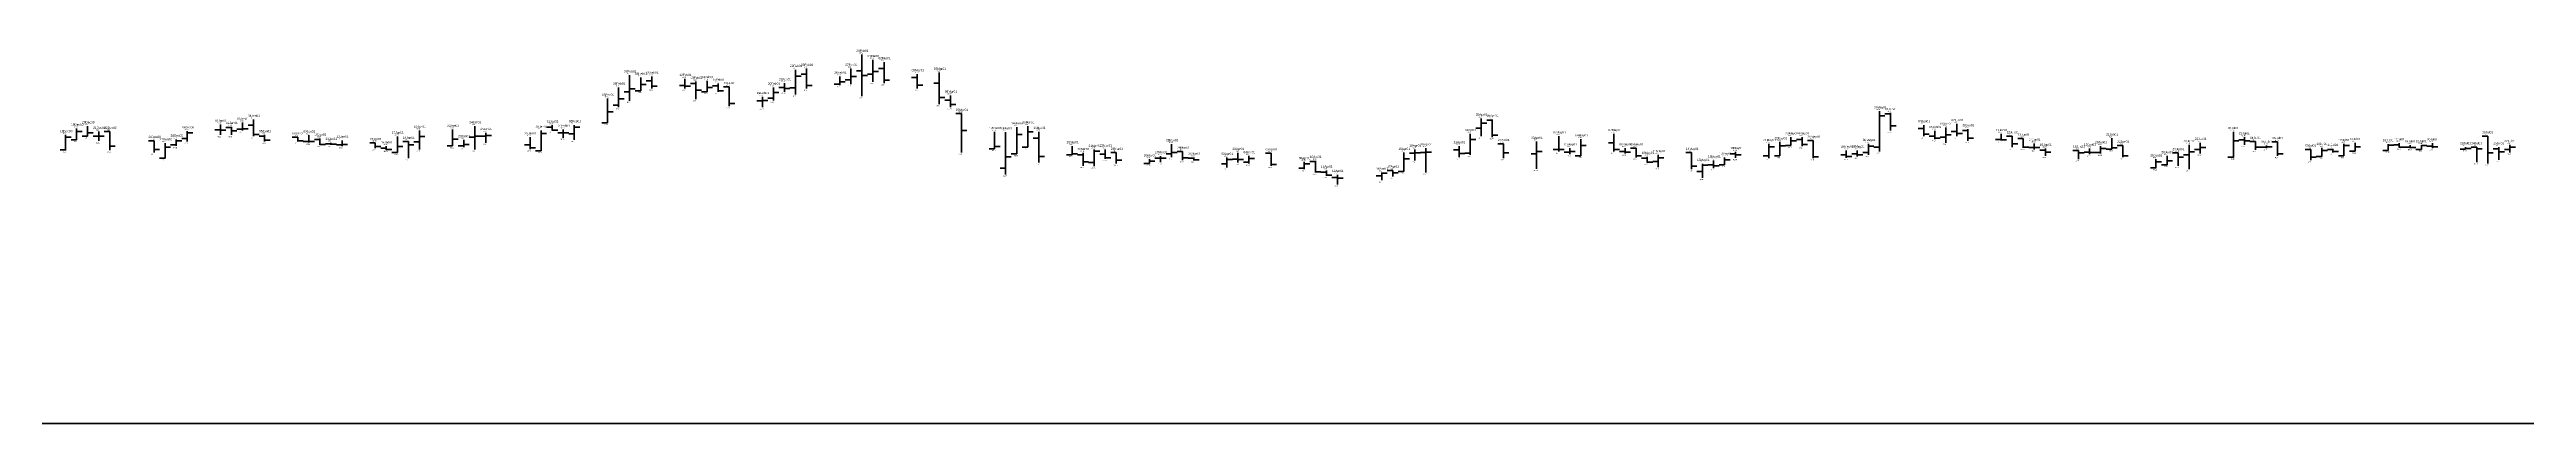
# Model space of a CAD drawing. Header units: inches. Extents: x 0 to 30000, y -20 to 2443.
# Drawn here: x 9703.6 to 9927.5, y 0 to 33.8 of the extents above; entities that cross this region are included whole.
import ezdxf

# ---------------------------------------------------------------- set-up
doc = ezdxf.new("R2010")
doc.units = ezdxf.units.IN
doc.header["$MEASUREMENT"] = 0
for name, color, linetype in [('axis', 7, 'Continuous'), ('DATE', 7, 'Continuous'), ('Graph', 7, 'Continuous'), ('Rate', 7, 'Continuous')]:
    doc.layers.add(name, color=color, linetype=linetype)
doc.styles.get("Standard").update_dxf_attribs({"font": 'arial.ttf'})

msp = doc.modelspace()

# ---------------------------------------------------------------- linework, layer by layer
at = {"layer": 'axis', "color": 7, "lineweight": 35}
msp.add_line((0, 0), (30000, 0), dxfattribs=at)
at = {"layer": 'Graph', "color": 3, "lineweight": 35}
for p, q in [((9756, 31.5), (9756, 29.2)), ((9771, 32), (9771, 29.75)), ((9771, 31.415), (9771.5, 31.415)), ((9775, 31.39), (9775, 30.6)), ((9776, 32.1), (9776, 30.7)), ((9776, 31.375), (9776.5, 31.375)), ((9778, 31.6), (9777.5, 31.6)), ((9778, 32.89), (9778, 30.91)), ((9778, 31.845), (9778.5, 31.845)), ((9754, 29.39), (9754, 27.2)), ((9755, 30.4), (9755, 28.6)), ((9755, 29.355), (9755.5, 29.355)), ((9756, 30), (9755.5, 30)), ((9756, 30.27), (9756.5, 30.27)), ((9757, 30.105), (9756.5, 30.105)), ((9757, 31.3), (9757, 30.105)), ((9757, 30.68), (9757.5, 30.68)), ((9763, 30.005), (9762.5, 30.005)), ((9763, 30.99), (9763, 30.005)), ((9763, 30.38), (9763.5, 30.38)), ((9768, 29.2), (9767.5, 29.2)), ((9768, 29.55), (9768, 28.62)), ((9768, 29.23), (9768.5, 29.23)), ((9769, 29.425), (9768.5, 29.425)), ((9769, 30.4), (9769, 29.21)), ((9769, 29.93), (9769.5, 29.93)), ((9771, 30.37), (9770.5, 30.37)), ((9775, 30.69), (9774.5, 30.69)), ((9775, 30.92), (9775.5, 30.92)), ((9776, 31.1), (9775.5, 31.1)), ((9707, 26.9), (9707, 26)), ((9721, 27.225), (9721, 26.5)), ((9742, 26.9), (9742, 24.8)), ((9751, 27), (9751, 25.65)), ((9754, 27.2), (9753.5, 27.2)), ((9754, 28.2), (9754.5, 28.2)), ((9755, 28.8), (9754.5, 28.8)), ((9792, 26.9), (9792, 25)), ((9833, 27.6), (9833, 26)), ((9833, 27.18), (9833.5, 27.18)), ((9869, 28.245), (9869, 24.6)), ((9869, 27.825), (9869.5, 27.825)), ((9705, 24.75), (9704.5, 24.75)), ((9705, 26.1), (9705, 24.7)), ((9705, 25.905), (9705.5, 25.905)), ((9706, 25.65), (9705.5, 25.65)), ((9706, 26.69), (9706, 25.65)), ((9706, 26.425), (9706.5, 26.425)), ((9707, 26), (9706.5, 26)), ((9707, 26.29), (9707.5, 26.29)), ((9714, 25.35), (9714, 24)), ((9714, 24.99), (9714.5, 24.99)), ((9715, 25.2), (9714.5, 25.2)), ((9715, 25.7), (9715, 25.105)), ((9715, 25.555), (9715.5, 25.555)), ((9716, 25.785), (9715.5, 25.785)), ((9716, 26.44), (9716, 25.505)), ((9716, 26.295), (9716.5, 26.295)), ((9721, 26.61), (9720.5, 26.61)), ((9721, 26.655), (9721.5, 26.655)), ((9730, 25.2), (9729.5, 25.2)), ((9730, 25.6), (9730, 25.1)), ((9730, 25.225), (9730.5, 25.225)), ((9735, 25.97), (9735, 24.51)), ((9735, 25.07), (9735.5, 25.07)), ((9737, 25.49), (9736.5, 25.49)), ((9737, 26.495), (9737, 24.8)), ((9737, 25.975), (9737.5, 25.975)), ((9740, 25.105), (9739.5, 25.105)), ((9740, 26.595), (9740, 25.105)), ((9740, 25.725), (9740.5, 25.725)), ((9741, 25.11), (9740.5, 25.11)), ((9741, 25.65), (9741, 25)), ((9741, 25.24), (9741.5, 25.24)), ((9742, 25.9), (9741.5, 25.9)), ((9742, 26.005), (9742.5, 26.005)), ((9743, 26), (9742.5, 26)), ((9743, 26.295), (9743, 25.4)), ((9743, 26.045), (9743.5, 26.045)), ((9748, 24.66), (9747.5, 24.66)), ((9748, 26.5), (9748, 24.66)), ((9748, 26.22), (9748.5, 26.22)), ((9751, 26.2), (9750.5, 26.2)), ((9751, 26.815), (9751.5, 26.815)), ((9789, 24.855), (9788.5, 24.855)), ((9789, 26.38), (9789, 24.855)), ((9789, 25.045), (9789.5, 25.045)), ((9790, 26.35), (9790, 22.535)), ((9791, 26.8), (9791, 24.38)), ((9791, 26.13), (9791.5, 26.13)), ((9792, 25), (9791.5, 25)), ((9792, 26.395), (9792.5, 26.395)), ((9796, 25.1), (9796, 24.3)), ((9798, 24.775), (9798, 23.265)), ((9798, 24.645), (9798.5, 24.645)), ((9805, 25.28), (9805, 24.1)), ((9827, 24.795), (9827, 23.8)), ((9828, 24.9), (9828, 22.71)), ((9832, 26.2), (9832, 24.3)), ((9832, 25.695), (9832.5, 25.695)), ((9833, 26.73), (9832.5, 26.73)), ((9838, 25.5), (9838, 23.03)), ((9840, 24.8), (9839.5, 24.8)), ((9840, 25.99), (9840, 24.6)), ((9840, 24.8), (9840.5, 24.8)), ((9841, 24.9), (9841, 24.365)), ((9842, 25.715), (9842, 24.225)), ((9842, 25.14), (9842.5, 25.14)), ((9859, 25.295), (9859, 24)), ((9859, 25.03), (9859.5, 25.03)), ((9860, 25.465), (9860, 24.2)), ((9860, 25.11), (9860.5, 25.11)), ((9861, 25.145), (9860.5, 25.145)), ((9861, 25.9), (9861, 25.14)), ((9861, 25.56), (9861.5, 25.56)), ((9868, 25.3), (9868, 24.3)), ((9868, 25.09), (9868.5, 25.09)), ((9869, 25), (9868.5, 25)), ((9875, 25.9), (9874.5, 25.9)), ((9875, 26.77), (9875, 25.4)), ((9875, 26.125), (9875.5, 26.125)), ((9889, 25.095), (9889, 24.41)), ((9889, 24.865), (9889.5, 24.865)), ((9890, 24.83), (9889.5, 24.83)), ((9890, 25.8), (9890, 24.83)), ((9890, 24.945), (9890.5, 24.945)), ((9897, 25.205), (9897, 23)), ((9898, 24.78), (9897.5, 24.78)), ((9898, 25.4), (9898, 24.435)), ((9898, 24.98), (9898.5, 24.98)), ((9901, 26.38), (9901, 24.075)), ((9901, 25.575), (9901.5, 25.575)), ((9904, 25), (9903.5, 25)), ((9904, 25.145), (9904, 24.9)), ((9904, 25.025), (9904.5, 25.025)), ((9909, 24.945), (9909, 24.16)), ((9909, 24.685), (9909.5, 24.685)), ((9911, 25.29), (9911, 24.2)), ((9911, 25.155), (9911.5, 25.155)), ((9912, 25.385), (9912, 24.62)), ((9912, 25.03), (9912.5, 25.03)), ((9915, 24.71), (9914.5, 24.71)), ((9915, 25.275), (9915, 24.71)), ((9915, 25.18), (9915.5, 25.18)), ((9918, 24.8), (9917.5, 24.8)), ((9918, 25.19), (9918, 24.8)), ((9918, 25.135), (9918.5, 25.135)), ((9922, 24.81), (9921.5, 24.81)), ((9922, 25), (9922, 24.81)), ((9922, 24.865), (9922.5, 24.865)), ((9926, 24.8), (9925.5, 24.8)), ((9926, 25.2), (9926, 24.525)), ((9926, 24.99), (9926.5, 24.99)), ((9714, 24), (9713.5, 24)), ((9735, 24.51), (9734.5, 24.51)), ((9790, 23.1), (9789.5, 23.1)), ((9790, 24.13), (9790.5, 24.13)), ((9791, 24.38), (9790.5, 24.38)), ((9796, 24.3), (9795.5, 24.3)), ((9796, 24.39), (9796.5, 24.39)), ((9798, 23.6), (9797.5, 23.6)), ((9803, 23.515), (9802.5, 23.515)), ((9803, 23.9), (9803, 23.515)), ((9803, 23.735), (9803.5, 23.735)), ((9804, 23.99), (9803.5, 23.99)), ((9804, 24.185), (9804, 23.64)), ((9804, 23.995), (9804.5, 23.995)), ((9805, 24.4), (9804.5, 24.4)), ((9805, 24.505), (9805.5, 24.505)), ((9810, 23.5), (9809.5, 23.5)), ((9810, 24.05), (9810, 23.155)), ((9810, 23.89), (9810.5, 23.89)), ((9812, 23.65), (9811.5, 23.65)), ((9812, 24.2), (9812, 23.51)), ((9812, 23.98), (9812.5, 23.98)), ((9817, 23.1), (9816.5, 23.1)), ((9817, 23.66), (9817, 23.01)), ((9817, 23.49), (9817.5, 23.49)), ((9824, 22.395), (9823.5, 22.395)), ((9824, 22.7), (9824, 22)), ((9824, 22.64), (9824.5, 22.64)), ((9826, 22.8), (9825.5, 22.8)), ((9826, 24.5), (9826, 22.795)), ((9826, 23.945), (9826.5, 23.945)), ((9827, 24.45), (9826.5, 24.45)), ((9827, 24.47), (9827.5, 24.47)), ((9828, 24.5), (9827.5, 24.5)), ((9828, 24.535), (9828.5, 24.535)), ((9832, 24.45), (9831.5, 24.45)), ((9838, 24.4), (9837.5, 24.4)), ((9838, 24.6), (9838.5, 24.6)), ((9841, 24.55), (9840.5, 24.55)), ((9841, 24.595), (9841.5, 24.595)), ((9842, 24.225), (9841.5, 24.225)), ((9849, 23.695), (9848.5, 23.695)), ((9849, 24.3), (9849, 23.2)), ((9849, 24.045), (9849.5, 24.045)), ((9853, 22.8), (9852.5, 22.8)), ((9853, 23.5), (9853, 22.215)), ((9853, 23.355), (9853.5, 23.355)), ((9855, 23.4), (9854.5, 23.4)), ((9855, 24.06), (9855, 23.4)), ((9855, 23.86), (9855.5, 23.86)), ((9859, 24.2), (9858.5, 24.2)), ((9860, 24.2), (9859.5, 24.2)), ((9868, 24.5), (9867.5, 24.5)), ((9889, 24.5), (9888.5, 24.5)), ((9894, 23.115), (9893.5, 23.115)), ((9894, 23.9), (9894, 23.11)), ((9894, 23.665), (9894.5, 23.665)), ((9895, 23.41), (9894.5, 23.41)), ((9895, 24.2), (9895, 23.41)), ((9895, 23.77), (9895.5, 23.77)), ((9897, 24.3), (9896.5, 24.3)), ((9897, 24.58), (9897.5, 24.58)), ((9901, 24.1), (9900.5, 24.1)), ((9909, 24.16), (9908.5, 24.16)), ((9911, 24.2), (9910.5, 24.2)), ((9912, 24.62), (9911.5, 24.62))]:
    msp.add_line(p, q, dxfattribs=at)
at = {"layer": 'Graph', "color": 1, "lineweight": 35}
for p, q in [((9758, 31.39), (9758, 30.315)), ((9772, 31.6), (9771.5, 31.6)), ((9772, 32.1), (9772, 30.3)), ((9777, 31.89), (9776.5, 31.89)), ((9777, 33.37), (9777, 29.61)), ((9777, 31.48), (9777.5, 31.48)), ((9779, 32.1), (9778.5, 32.1)), ((9779, 32.7), (9779, 30.8)), ((9782, 31.61), (9782, 30.3)), ((9784, 31.74), (9784, 28.9)), ((9758, 31), (9757.5, 31)), ((9758, 30.515), (9758.5, 30.515)), ((9761, 30.58), (9760.5, 30.58)), ((9761, 31.19), (9761, 30.31)), ((9761, 30.5), (9761.5, 30.5)), ((9762, 30.75), (9761.5, 30.75)), ((9762, 30.925), (9762, 29.35)), ((9762, 30.165), (9762.5, 30.165)), ((9764, 30.54), (9763.5, 30.54)), ((9764, 30.75), (9764, 30)), ((9764, 30.09), (9764.5, 30.09)), ((9765, 30.45), (9764.5, 30.45)), ((9765, 30.45), (9765, 28.7)), ((9770, 30.4), (9769.5, 30.4)), ((9770, 30.8), (9770, 30.015)), ((9770, 30.305), (9770.5, 30.305)), ((9772, 30.56), (9772.5, 30.56)), ((9779, 31.045), (9779.5, 31.045)), ((9782, 31.3), (9781.5, 31.3)), ((9782, 30.615), (9782.5, 30.615)), ((9784, 30.8), (9783.5, 30.8)), ((9784, 29.495), (9784.5, 29.495)), ((9785, 29.25), (9784.5, 29.25)), ((9785, 29.685), (9785, 28.62)), ((9719, 27.04), (9719, 26.1)), ((9722, 27), (9721.5, 27)), ((9722, 27.5), (9722, 26)), ((9749, 26.975), (9749, 26.5)), ((9765, 28.955), (9765.5, 28.955)), ((9785, 28.85), (9785.5, 28.85)), ((9786, 28.03), (9785.5, 28.03)), ((9786, 28.03), (9786, 24.51)), ((9834, 27.45), (9833.5, 27.45)), ((9834, 27.5), (9834, 25.89)), ((9870, 28), (9869.5, 28)), ((9870, 28.1), (9870, 26.51)), ((9870, 26.94), (9870.5, 26.94)), ((9873, 27), (9873, 26)), ((9876, 27.1), (9876, 26)), ((9708, 26.005), (9707.5, 26.005)), ((9708, 26.4), (9708, 25.555)), ((9708, 25.995), (9708.5, 25.995)), ((9709, 26.4), (9708.5, 26.4)), ((9709, 26.4), (9709, 24.72)), ((9709, 25.09), (9709.5, 25.09)), ((9713, 25.575), (9712.5, 25.575)), ((9713, 25.575), (9713, 24.5)), ((9713, 24.775), (9713.5, 24.775)), ((9719, 26.55), (9718.5, 26.55)), ((9719, 26.525), (9719.5, 26.525)), ((9720, 26.78), (9719.5, 26.78)), ((9720, 26.84), (9720, 26.1)), ((9720, 26.465), (9720.5, 26.465)), ((9722, 26.15), (9722.5, 26.15)), ((9723, 26), (9722.5, 26)), ((9723, 26.1), (9723, 25.515)), ((9723, 25.635), (9723.5, 25.635)), ((9726, 25.89), (9725.5, 25.89)), ((9726, 25.9), (9726, 25.5)), ((9726, 25.58), (9726.5, 25.58)), ((9727, 25.5), (9726.5, 25.5)), ((9727, 26.07), (9727, 25.405)), ((9727, 25.495), (9727.5, 25.495)), ((9728, 25.7), (9727.5, 25.7)), ((9728, 25.795), (9728, 25.2)), ((9728, 25.25), (9728.5, 25.25)), ((9729, 25.3), (9728.5, 25.3)), ((9729, 25.4), (9729, 25.21)), ((9729, 25.265), (9729.5, 25.265)), ((9733, 25.38), (9732.5, 25.38)), ((9733, 25.38), (9733, 24.9)), ((9733, 25.055), (9733.5, 25.055)), ((9734, 24.9), (9733.5, 24.9)), ((9734, 25.085), (9734, 24.765)), ((9734, 24.795), (9734.5, 24.795)), ((9736, 25.5), (9735.5, 25.5)), ((9736, 25.5), (9736, 24)), ((9736, 25.215), (9736.5, 25.215)), ((9747, 25.2), (9746.5, 25.2)), ((9747, 25.9), (9747, 24.805)), ((9747, 24.925), (9747.5, 24.925)), ((9749, 26.8), (9748.5, 26.8)), ((9749, 26.52), (9749.5, 26.52)), ((9750, 26.3), (9749.5, 26.3)), ((9750, 26.59), (9750, 25.855)), ((9750, 26.28), (9750.5, 26.28)), ((9786, 26.495), (9786.5, 26.495)), ((9793, 25.81), (9792.5, 25.81)), ((9793, 26.395), (9793, 23.61)), ((9799, 24.8), (9799, 23.94)), ((9831, 24.745), (9830.5, 24.745)), ((9831, 25.1), (9831, 24.1)), ((9834, 26.085), (9834.5, 26.085)), ((9835, 25.3), (9834.5, 25.3)), ((9835, 25.3), (9835, 24.005)), ((9845, 25.4), (9844.5, 25.4)), ((9845, 26.2), (9845, 24.6)), ((9845, 24.78), (9845.5, 24.78)), ((9846, 24.9), (9846, 24.41)), ((9847, 24.9), (9846.5, 24.9)), ((9847, 24.9), (9847, 24.05)), ((9862, 25.7), (9861.5, 25.7)), ((9862, 25.9), (9862, 25.1)), ((9862, 25.24), (9862.5, 25.24)), ((9863, 25.595), (9862.5, 25.595)), ((9863, 25.595), (9863, 24.005)), ((9866, 24.695), (9866, 24.03)), ((9867, 24.7), (9867, 24.15)), ((9873, 26.7), (9872.5, 26.7)), ((9873, 26.175), (9873.5, 26.175)), ((9874, 26), (9873.5, 26)), ((9874, 26.475), (9874, 25.71)), ((9874, 25.815), (9874.5, 25.815)), ((9876, 26.4), (9875.5, 26.4)), ((9876, 26.24), (9876.5, 26.24)), ((9877, 26.5), (9876.5, 26.5)), ((9877, 26.635), (9877, 25.56)), ((9877, 25.815), (9877.5, 25.815)), ((9880, 25.7), (9879.5, 25.7)), ((9880, 26.2), (9880, 25.6)), ((9880, 25.65), (9880.5, 25.65)), ((9881, 26), (9880.5, 26)), ((9881, 26), (9881, 25)), ((9881, 25.29), (9881.5, 25.29)), ((9882, 25.775), (9881.5, 25.775)), ((9882, 25.775), (9882, 24.93)), ((9882, 25.01), (9882.5, 25.01)), ((9883, 24.965), (9882.5, 24.965)), ((9883, 25.34), (9883, 24.8)), ((9883, 24.955), (9883.5, 24.955)), ((9884, 24.715), (9883.5, 24.715)), ((9884, 24.865), (9884, 24.205)), ((9887, 24.69), (9886.5, 24.69)), ((9887, 24.7), (9887, 23.9)), ((9888, 24.89), (9888, 24.355)), ((9891, 25.15), (9890.5, 25.15)), ((9891, 25.15), (9891, 24.1)), ((9902, 25.67), (9901.5, 25.67)), ((9902, 25.89), (9902, 25.2)), ((9902, 25.58), (9902.5, 25.58)), ((9903, 25.5), (9902.5, 25.5)), ((9903, 25.5), (9903, 24.75)), ((9903, 24.995), (9903.5, 24.995)), ((9905, 25.475), (9904.5, 25.475)), ((9905, 25.475), (9905, 24.2)), ((9908, 24.8), (9907.5, 24.8)), ((9908, 24.8), (9908, 23.81)), ((9910, 24.8), (9909.5, 24.8)), ((9910, 24.85), (9910, 24.5)), ((9916, 25.2), (9915.5, 25.2)), ((9916, 25.35), (9916, 24.97)), ((9916, 25), (9916.5, 25)), ((9917, 25), (9916.5, 25)), ((9917, 25.175), (9917, 24.92)), ((9917, 24.98), (9917.5, 24.98)), ((9919, 25.1), (9918.5, 25.1)), ((9919, 25.35), (9919, 24.9)), ((9919, 25.03), (9919.5, 25.03)), ((9923, 25), (9922.5, 25)), ((9923, 25), (9923, 23.63)), ((9923, 24.845), (9923.5, 24.845)), ((9924, 26), (9923.5, 26)), ((9924, 26), (9924, 23.51)), ((9925, 24.85), (9924.5, 24.85)), ((9925, 25), (9925, 23.85)), ((9793, 24.15), (9793.5, 24.15)), ((9797, 24.3), (9796.5, 24.3)), ((9797, 24.48), (9797, 23.3)), ((9797, 23.66), (9797.5, 23.66)), ((9799, 24.355), (9798.5, 24.355)), ((9799, 24.02), (9799.5, 24.02)), ((9800, 24.5), (9799.5, 24.5)), ((9800, 24.5), (9800, 23.525)), ((9800, 23.815), (9800.5, 23.815)), ((9806, 24.59), (9805.5, 24.59)), ((9806, 24.6), (9806, 23.815)), ((9806, 24.025), (9806.5, 24.025)), ((9807, 23.995), (9806.5, 23.995)), ((9807, 24.06), (9807, 23.8)), ((9807, 23.855), (9807.5, 23.855)), ((9811, 23.9), (9810.5, 23.9)), ((9811, 24.49), (9811, 23.615)), ((9811, 23.88), (9811.5, 23.88)), ((9814, 24.445), (9813.5, 24.445)), ((9814, 24.45), (9814, 23.3)), ((9814, 23.43), (9814.5, 23.43)), ((9818, 23.69), (9817.5, 23.69)), ((9818, 23.775), (9818, 22.71)), ((9818, 22.755), (9818.5, 22.755)), ((9819, 22.75), (9818.5, 22.75)), ((9819, 22.9), (9819, 22.4)), ((9819, 22.45), (9819.5, 22.45)), ((9820, 22.5), (9820, 21.61)), ((9825, 22.89), (9824.5, 22.89)), ((9825, 22.9), (9825, 22.35)), ((9825, 22.685), (9825.5, 22.685)), ((9831, 24.435), (9831.5, 24.435)), ((9835, 24.47), (9835.5, 24.47)), ((9846, 24.6), (9845.5, 24.6)), ((9846, 24.54), (9846.5, 24.54)), ((9847, 24.21), (9847.5, 24.21)), ((9848, 24), (9847.5, 24)), ((9848, 24.135), (9848, 23.6)), ((9848, 23.65), (9848.5, 23.65)), ((9852, 24.5), (9851.5, 24.5)), ((9852, 24.5), (9852, 23.01)), ((9852, 23.285), (9852.5, 23.285)), ((9854, 23.4), (9853.5, 23.4)), ((9854, 23.8), (9854, 23.1)), ((9854, 23.295), (9854.5, 23.295)), ((9856, 24.4), (9855.5, 24.4)), ((9856, 24.57), (9856, 24.02)), ((9856, 24.305), (9856.5, 24.305)), ((9863, 24.13), (9863.5, 24.13)), ((9866, 24.3), (9865.5, 24.3)), ((9866, 24.165), (9866.5, 24.165)), ((9867, 24.4), (9866.5, 24.4)), ((9867, 24.29), (9867.5, 24.29)), ((9884, 24.54), (9884.5, 24.54)), ((9887, 24.495), (9887.5, 24.495)), ((9888, 24.55), (9887.5, 24.55)), ((9888, 24.52), (9888.5, 24.52)), ((9891, 24.215), (9891.5, 24.215)), ((9896, 24.475), (9895.5, 24.475)), ((9896, 24.475), (9896, 23.315)), ((9896, 24.09), (9896.5, 24.09)), ((9905, 24.405), (9905.5, 24.405)), ((9908, 24.1), (9908.5, 24.1)), ((9910, 24.6), (9910.5, 24.6)), ((9924, 24.48), (9924.5, 24.48)), ((9925, 24.575), (9925.5, 24.575)), ((9820, 22.25), (9819.5, 22.25)), ((9820, 22.205), (9820.5, 22.205))]:
    msp.add_line(p, q, dxfattribs=at)

# ---------------------------------------------------------------- texts
at = {"layer": 'DATE'}
for s, p in [('28Feb01', (9776.5, 33.62)), ('07Feb01', (9755.5, 31.75)), ('08Feb01', (9756.5, 31.55)), ('09Feb01', (9757.5, 31.64)), ('12Feb01', (9760.5, 31.44)), ('13Feb01', (9761.5, 31.175)), ('14Feb01', (9762.5, 31.24)), ('22Feb01', (9770.5, 32.25)), ('23Feb01', (9771.5, 32.35)), ('26Feb01', (9774.5, 31.64)), ('27Feb01', (9775.5, 32.35)), ('01Mar01', (9777.5, 33.14)), ('02Mar01', (9778.5, 32.95)), ('05Mar01', (9781.5, 31.86)), ('07Mar01', (9783.5, 31.99)), ('05Feb01', (9753.5, 29.64)), ('06Feb01', (9754.5, 30.65)), ('15Feb01', (9763.5, 31)), ('16Feb01', (9764.5, 30.7)), ('19Feb01', (9767.5, 29.8)), ('20Feb01', (9768.5, 30.65)), ('21Feb01', (9769.5, 31.05)), ('08Mar01', (9784.5, 29.935)), ('19Dec00', (9705.5, 26.94)), ('20Dec00', (9706.5, 27.15)), ('29Dec00', (9715.5, 26.69)), ('01Jan01', (9718.5, 27.29)), ('02Jan01', (9719.5, 27.09)), ('03Jan01', (9720.5, 27.475)), ('04Jan01', (9721.5, 27.75)), ('19Jan01', (9736.5, 26.745)), ('22Jan01', (9739.5, 26.845)), ('24Jan01', (9741.5, 27.15)), ('30Jan01', (9747.5, 26.75)), ('31Jan01', (9748.5, 27.225)), ('01Feb01', (9749.5, 26.84)), ('02Feb01', (9750.5, 27.25)), ('09Mar01', (9785.5, 28.28)), ('14Mar01', (9790.5, 27.05)), ('15Mar01', (9791.5, 27.15)), ('25Apr01', (9832.5, 27.85)), ('26Apr01', (9833.5, 27.75)), ('31May01', (9868.5, 28.495)), ('01Jun01', (9869.5, 28.35)), ('04Jun01', (9872.5, 27.25)), ('05Jun01', (9873.5, 26.725)), ('06Jun01', (9874.5, 27.02)), ('07Jun01', (9875.5, 27.35)), ('08Jun01', (9876.5, 26.885)), ('18Dec00', (9704.5, 26.35)), ('21Dec00', (9707.5, 26.65)), ('22Dec00', (9708.5, 26.65)), ('26Dec00', (9712.5, 25.825)), ('27Dec00', (9713.5, 25.6)), ('28Dec00', (9714.5, 25.95)), ('05Jan01', (9722.5, 26.35)), ('08Jan01', (9725.5, 26.15)), ('09Jan01', (9726.5, 26.32)), ('10Jan01', (9727.5, 26.045)), ('11Jan01', (9728.5, 25.65)), ('12Jan01', (9729.5, 25.85)), ('15Jan01', (9732.5, 25.63)), ('16Jan01', (9733.5, 25.335)), ('17Jan01', (9734.5, 26.22)), ('18Jan01', (9735.5, 25.75)), ('23Jan01', (9740.5, 25.9)), ('25Jan01', (9742.5, 26.545)), ('29Jan01', (9746.5, 26.15)), ('12Mar01', (9788.5, 26.63)), ('13Mar01', (9789.5, 26.6)), ('16Mar01', (9792.5, 26.645)), ('19Mar01', (9795.5, 25.35)), ('20Mar01', (9796.5, 24.73)), ('21Mar01', (9797.5, 25.025)), ('22Mar01', (9798.5, 25.05)), ('23Mar01', (9799.5, 24.75)), ('27Mar01', (9803.5, 24.435)), ('28Mar01', (9804.5, 25.53)), ('29Mar01', (9805.5, 24.85)), ('03Apr01', (9810.5, 24.74)), ('04Apr01', (9811.5, 24.45)), ('06Apr01', (9813.5, 24.7)), ('18Apr01', (9825.5, 24.75)), ('19Apr01', (9826.5, 25.045)), ('20Apr01', (9827.5, 25.15)), ('23Apr01', (9830.5, 25.35)), ('24Apr01', (9831.5, 26.45)), ('27Apr01', (9834.5, 25.55)), ('30Apr01', (9837.5, 25.75)), ('02May01', (9839.5, 26.24)), ('03May01', (9840.5, 25.15)), ('04May01', (9841.5, 25.965)), ('07May01', (9844.5, 26.45)), ('08May01', (9845.5, 25.15)), ('09May01', (9846.5, 25.15)), ('11May01', (9848.5, 24.55)), ('14May01', (9851.5, 24.75)), ('18May01', (9855.5, 24.82)), ('21May01', (9858.5, 25.545)), ('22May01', (9859.5, 25.715)), ('23May01', (9860.5, 26.15)), ('24May01', (9861.5, 26.15)), ('25May01', (9862.5, 25.845)), ('28May01', (9865.5, 24.945)), ('29May01', (9866.5, 24.95)), ('30May01', (9867.5, 25.55)), ('11Jun01', (9879.5, 26.45)), ('12Jun01', (9880.5, 26.25)), ('13Jun01', (9881.5, 26.025)), ('14Jun01', (9882.5, 25.59)), ('15Jun01', (9883.5, 25.115)), ('18Jun01', (9886.5, 24.95)), ('19Jun01', (9887.5, 25.14)), ('20Jun01', (9888.5, 25.345)), ('21Jun01', (9889.5, 26.05)), ('22Jun01', (9890.5, 25.4)), ('26Jun01', (9894.5, 24.45)), ('27Jun01', (9895.5, 24.725)), ('28Jun01', (9896.5, 25.455)), ('29Jun01', (9897.5, 25.65)), ('02Jul01', (9900.5, 26.63)), ('03Jul01', (9901.5, 26.14)), ('04Jul01', (9902.5, 25.75)), ('05Jul01', (9903.5, 25.395)), ('06Jul01', (9904.5, 25.725)), ('09Jul01', (9907.5, 25.05)), ('10Jul01', (9908.5, 25.195)), ('11Jul01', (9909.5, 25.1)), ('12Jul01', (9910.5, 25.54)), ('13Jul01', (9911.5, 25.635)), ('16Jul01', (9914.5, 25.525)), ('17Jul01', (9915.5, 25.6)), ('18Jul01', (9916.5, 25.425)), ('19Jul01', (9917.5, 25.44)), ('20Jul01', (9918.5, 25.6)), ('23Jul01', (9921.5, 25.25)), ('24Jul01', (9922.5, 25.25)), ('25Jul01', (9923.5, 26.25)), ('26Jul01', (9924.5, 25.25)), ('27Jul01', (9925.5, 25.45)), ('26Mar01', (9802.5, 24.15)), ('30Mar01', (9806.5, 24.31)), ('02Apr01', (9809.5, 24.3)), ('09Apr01', (9816.5, 23.91)), ('10Apr01', (9817.5, 24.025)), ('11Apr01', (9818.5, 23.15)), ('12Apr01', (9819.5, 22.75)), ('16Apr01', (9823.5, 22.95)), ('17Apr01', (9824.5, 23.15)), ('10May01', (9847.5, 24.385)), ('15May01', (9852.5, 23.75)), ('16May01', (9853.5, 24.05)), ('17May01', (9854.5, 24.31)), ('25Jun01', (9893.5, 24.15))]:
    msp.add_text(s, height=0.2, dxfattribs=at).set_placement(p)
at = {"layer": 'Rate'}
for s, p in [('63', (9755.75, 31.6)), ('62.6', (9756.75, 31.4)), ('62.78', (9757.75, 31.49)), ('62.38', (9760.75, 31.29)), ('64', (9770.75, 32.1)), ('64.2', (9771.75, 32.2)), ('62.78', (9774.75, 31.49)), ('64.2', (9775.75, 32.2)), ('66.74', (9776.75, 33.47)), ('65.78', (9777.75, 32.99)), ('65.4', (9778.75, 32.8)), ('63.22', (9781.75, 31.71)), ('63.48', (9783.75, 31.84)), ('58.78', (9753.75, 29.49)), ('60.8', (9754.75, 30.5)), ('60.21', (9756.75, 29.905)), ('60.63', (9757.75, 30.115)), ('60.62', (9760.75, 30.11)), ('58.7', (9761.75, 29.15)), ('61.85', (9761.75, 31.025)), ('61.98', (9762.75, 31.09)), ('60.01', (9762.75, 29.805)), ('61.5', (9763.75, 30.85)), ('60', (9763.75, 29.8)), ('60.9', (9764.75, 30.55)), ('59.1', (9767.75, 29.65)), ('60.8', (9768.75, 30.5)), ('61.6', (9769.75, 30.9)), ('60.03', (9769.75, 29.815)), ('59.5', (9770.75, 29.55)), ('60.6', (9771.75, 30.1)), ('61.2', (9774.75, 30.4)), ('61.4', (9775.75, 30.5)), ('59.22', (9776.75, 29.41)), ('61.82', (9777.75, 30.71)), ('61.6', (9778.75, 30.6)), ('60.6', (9781.75, 30.1)), ('59.37', (9784.75, 29.785)), ('53.38', (9705.75, 26.79)), ('53.8', (9706.75, 27)), ('54.08', (9718.75, 27.14)), ('53.68', (9719.75, 26.94)), ('54.45', (9720.75, 27.325)), ('55', (9721.75, 27.6)), ('53.8', (9741.75, 27)), ('53.95', (9748.75, 27.075)), ('54', (9750.75, 27.1)), ('54.4', (9753.75, 27)), ('57.2', (9754.75, 28.4)), ('58.4', (9755.75, 29)), ('57.4', (9764.75, 28.5)), ('57.24', (9767.75, 28.42)), ('58.42', (9768.75, 29.01)), ('57.8', (9783.75, 28.7)), ('57.24', (9784.75, 28.42)), ('56.06', (9785.75, 28.13)), ('53.6', (9790.75, 26.9)), ('53.8', (9791.75, 27)), ('55.2', (9832.75, 27.7)), ('55', (9833.75, 27.6)), ('56.49', (9868.75, 28.345)), ('56.2', (9869.75, 28.2)), ('54', (9872.75, 27.1)), ('53.54', (9874.75, 26.87)), ('54.2', (9875.75, 27.2)), ('52.2', (9704.75, 26.2)), ('51.3', (9705.75, 25.45)), ('52', (9706.75, 25.8)), ('52.8', (9707.75, 26.5)), ('51.11', (9707.75, 25.355)), ('52.8', (9708.75, 26.5)), ('51.15', (9712.75, 25.675)), ('50.7', (9713.75, 25.45)), ('51.4', (9714.75, 25.8)), ('50.21', (9714.75, 24.905)), ('52.88', (9715.75, 26.54)), ('51.01', (9715.75, 25.305)), ('52.2', (9718.75, 25.9)), ('52.2', (9719.75, 25.9)), ('53', (9720.75, 26.3)), ('52', (9721.75, 25.8)), ('52.2', (9722.75, 26.2)), ('51.03', (9722.75, 25.315)), ('51.8', (9725.75, 26)), ('51', (9725.75, 25.3)), ('52.14', (9726.75, 26.17)), ('50.81', (9726.75, 25.205)), ('51.59', (9727.75, 25.895)), ('50.4', (9727.75, 25)), ('50.8', (9728.75, 25.5)), ('50.42', (9728.75, 25.01)), ('51.2', (9729.75, 25.7)), ('50.2', (9729.75, 24.9)), ('49.8', (9732.75, 24.7)), ('50.76', (9732.75, 25.48)), ('49.53', (9733.75, 24.565)), ('50.17', (9733.75, 25.185)), ('51.94', (9734.75, 26.07)), ('51', (9735.75, 25.6)), ('49.6', (9736.75, 24.6)), ('52.99', (9736.75, 26.595)), ('53.19', (9739.75, 26.695)), ('50.21', (9739.75, 24.905)), ('51.3', (9740.75, 25.75)), ('50', (9740.75, 24.8)), ('49.6', (9741.75, 24.6)), ('52.59', (9742.75, 26.395)), ('50.8', (9742.75, 25.2)), ('49.61', (9746.75, 24.605)), ('51.8', (9746.75, 26)), ('53', (9747.75, 26.6)), ('53', (9748.75, 26.3)), ('53.18', (9749.75, 26.69)), ('51.71', (9749.75, 25.655)), ('51.3', (9750.75, 25.45)), ('49.71', (9788.75, 24.655)), ('52.76', (9788.75, 26.48)), ('52.7', (9789.75, 26.45)), ('50', (9791.75, 24.8)), ('52.79', (9792.75, 26.495)), ('50.2', (9795.75, 25.2)), ('48.96', (9796.75, 24.58)), ('49.55', (9797.75, 24.875)), ('49.6', (9798.75, 24.9)), ('49', (9799.75, 24.6)), ('50.56', (9804.75, 25.38)), ('49.2', (9805.75, 24.7)), ('48.98', (9810.75, 24.59)), ('48.9', (9813.75, 24.55)), ('49', (9825.75, 24.6)), ('49.59', (9826.75, 24.895)), ('49.8', (9827.75, 25)), ('50.2', (9830.75, 25.2)), ('52.4', (9831.75, 26.3)), ('52', (9832.75, 25.8)), ('51.78', (9833.75, 25.69)), ('50.6', (9834.75, 25.4)), ('51', (9837.75, 25.6)), ('51.98', (9839.75, 26.09)), ('49.8', (9840.75, 25)), ('51.43', (9841.75, 25.815)), ('52.4', (9844.75, 26.3)), ('49.8', (9845.75, 25)), ('49.8', (9846.75, 25)), ('49', (9851.75, 24.6)), ('49.14', (9855.75, 24.67)), ('50.59', (9858.75, 25.395)), ('50.93', (9859.75, 25.565)), ('51.8', (9860.75, 26)), ('50.28', (9860.75, 24.94)), ('51.8', (9861.75, 26)), ('50.2', (9861.75, 24.9)), ('51.19', (9862.75, 25.695)), ('49.39', (9865.75, 24.795)), ('49.4', (9866.75, 24.8)), ('50.6', (9867.75, 25.4)), ('53.02', (9869.75, 26.31)), ('52', (9872.75, 25.8)), ('52.95', (9873.75, 26.575)), ('51.42', (9873.75, 25.51)), ('50.8', (9874.75, 25.2)), ('52', (9875.75, 25.8)), ('53.27', (9876.75, 26.735)), ('51.12', (9876.75, 25.36)), ('52.4', (9879.75, 26.3)), ('51.2', (9879.75, 25.4)), ('52', (9880.75, 26.1)), ('50', (9880.75, 24.8)), ('49.86', (9881.75, 24.73)), ('51.55', (9881.75, 25.875)), ('49.6', (9882.75, 24.6)), ('50.68', (9882.75, 25.44)), ('49.73', (9883.75, 24.965)), ('49.4', (9886.75, 24.8)), ('49.78', (9887.75, 24.99)), ('50.19', (9888.75, 25.195)), ('49.66', (9889.75, 24.63)), ('51.6', (9889.75, 25.9)), ('50.3', (9890.75, 25.25)), ('48.95', (9895.75, 24.575)), ('50.41', (9896.75, 25.305)), ('50.8', (9897.75, 25.5)), ('52.76', (9900.75, 26.48)), ('51.78', (9901.75, 25.99)), ('50.4', (9901.75, 25)), ('49.5', (9902.75, 24.55)), ('51', (9902.75, 25.6)), ('49.8', (9903.75, 24.7)), ('50.29', (9903.75, 25.245)), ('50.95', (9904.75, 25.575)), ('49.6', (9907.75, 24.9)), ('49.89', (9908.75, 25.045)), ('49.7', (9909.75, 24.95)), ('50.58', (9910.75, 25.39)), ('50.77', (9911.75, 25.485)), ('50.55', (9914.75, 25.375)), ('49.94', (9915.75, 24.77)), ('50.7', (9915.75, 25.45)), ('49.84', (9916.75, 24.72)), ('50.35', (9916.75, 25.275)), ('49.6', (9917.75, 24.6)), ('50.38', (9917.75, 25.29)), ('49.8', (9918.75, 24.7)), ('50.7', (9918.75, 25.45)), ('49.62', (9921.75, 24.61)), ('50', (9921.75, 25.1)), ('50', (9922.75, 25.1)), ('52', (9923.75, 26.1)), ('50', (9924.75, 25.1)), ('50.4', (9925.75, 25.3)), ('49.4', (9704.75, 24.5)), ('49.44', (9708.75, 24.52)), ('49', (9712.75, 24.3)), ('48', (9713.75, 23.8)), ('49.02', (9734.75, 24.31)), ('48', (9735.75, 23.8)), ('49.32', (9747.75, 24.46)), ('49.02', (9785.75, 24.31)), ('45.07', (9789.75, 22.335)), ('48.76', (9790.75, 24.18)), ('47.22', (9792.75, 23.41)), ('48.6', (9795.75, 24.1)), ('46.6', (9796.75, 23.1)), ('46.53', (9797.75, 23.065)), ('47.88', (9798.75, 23.74)), ('47.05', (9799.75, 23.325)), ('47.8', (9802.75, 24)), ('47.03', (9802.75, 23.315)), ('48.37', (9803.75, 24.285)), ('47.28', (9803.75, 23.44)), ('48.2', (9804.75, 23.9)), ('47.63', (9805.75, 23.615)), ('48.12', (9806.75, 24.16)), ('47.6', (9806.75, 23.6)), ('48.1', (9809.75, 24.15)), ('46.31', (9809.75, 22.955)), ('47.23', (9810.75, 23.415)), ('48.4', (9811.75, 24.3)), ('47.02', (9811.75, 23.31)), ('46.6', (9813.75, 23.1)), ('47.32', (9816.75, 23.76)), ('46.02', (9816.75, 22.81)), ('47.55', (9817.75, 23.875)), ('45.42', (9817.75, 22.51)), ('45.8', (9818.75, 23)), ('45', (9819.75, 22.6)), ('45.4', (9823.75, 22.8)), ('45.8', (9824.75, 23)), ('45.59', (9825.75, 22.595)), ('47.6', (9826.75, 23.6)), ('45.42', (9827.75, 22.51)), ('48.2', (9830.75, 23.9)), ('48.6', (9831.75, 24.1)), ('48.01', (9834.75, 23.805)), ('46.06', (9837.75, 22.83)), ('49.2', (9839.75, 24.4)), ('48.73', (9840.75, 24.165)), ('48.45', (9841.75, 24.025)), ('49.2', (9844.75, 24.4)), ('48.82', (9845.75, 24.21)), ('48.1', (9846.75, 23.85)), ('48.27', (9847.75, 24.235)), ('47.2', (9847.75, 23.4)), ('48.6', (9848.75, 24.4)), ('46.4', (9848.75, 23)), ('46.02', (9851.75, 22.81)), ('47', (9852.75, 23.6)), ('47.6', (9853.75, 23.9)), ('46.2', (9853.75, 22.9)), ('48.12', (9854.75, 24.16)), ('46.8', (9854.75, 23.2)), ('48.04', (9855.75, 23.82)), ('48', (9858.75, 23.8)), ('48.4', (9859.75, 24)), ('48.01', (9862.75, 23.805)), ('48.06', (9865.75, 23.83)), ('48.3', (9866.75, 23.95)), ('48.6', (9867.75, 24.1)), ('49.2', (9868.75, 24.4)), ('48.41', (9883.75, 24.005)), ('47.8', (9886.75, 23.7)), ('48.71', (9887.75, 24.155)), ('48.82', (9888.75, 24.21)), ('48.2', (9890.75, 23.9)), ('47.8', (9893.75, 24)), ('46.22', (9893.75, 22.91)), ('48.4', (9894.75, 24.3)), ('46.82', (9894.75, 23.21)), ('46.63', (9895.75, 23.115)), ('46', (9896.75, 22.8)), ('48.87', (9897.75, 24.235)), ('48.15', (9900.75, 23.875)), ('48.4', (9904.75, 24)), ('47.62', (9907.75, 23.61)), ('48.32', (9908.75, 23.96)), ('49', (9909.75, 24.3)), ('48.4', (9910.75, 24)), ('49.24', (9911.75, 24.42)), ('49.42', (9914.75, 24.51)), ('47.26', (9922.75, 23.43)), ('47.02', (9923.75, 23.31)), ('47.7', (9924.75, 23.65)), ('49.05', (9925.75, 24.325)), ('44.8', (9818.75, 22.2)), ('43.22', (9819.75, 21.41)), ('44', (9823.75, 21.8)), ('44.7', (9824.75, 22.15)), ('44.43', (9852.75, 22.015))]:
    msp.add_text(s, height=0.1, dxfattribs=at).set_placement(p)

doc.saveas('drawing.dxf')
